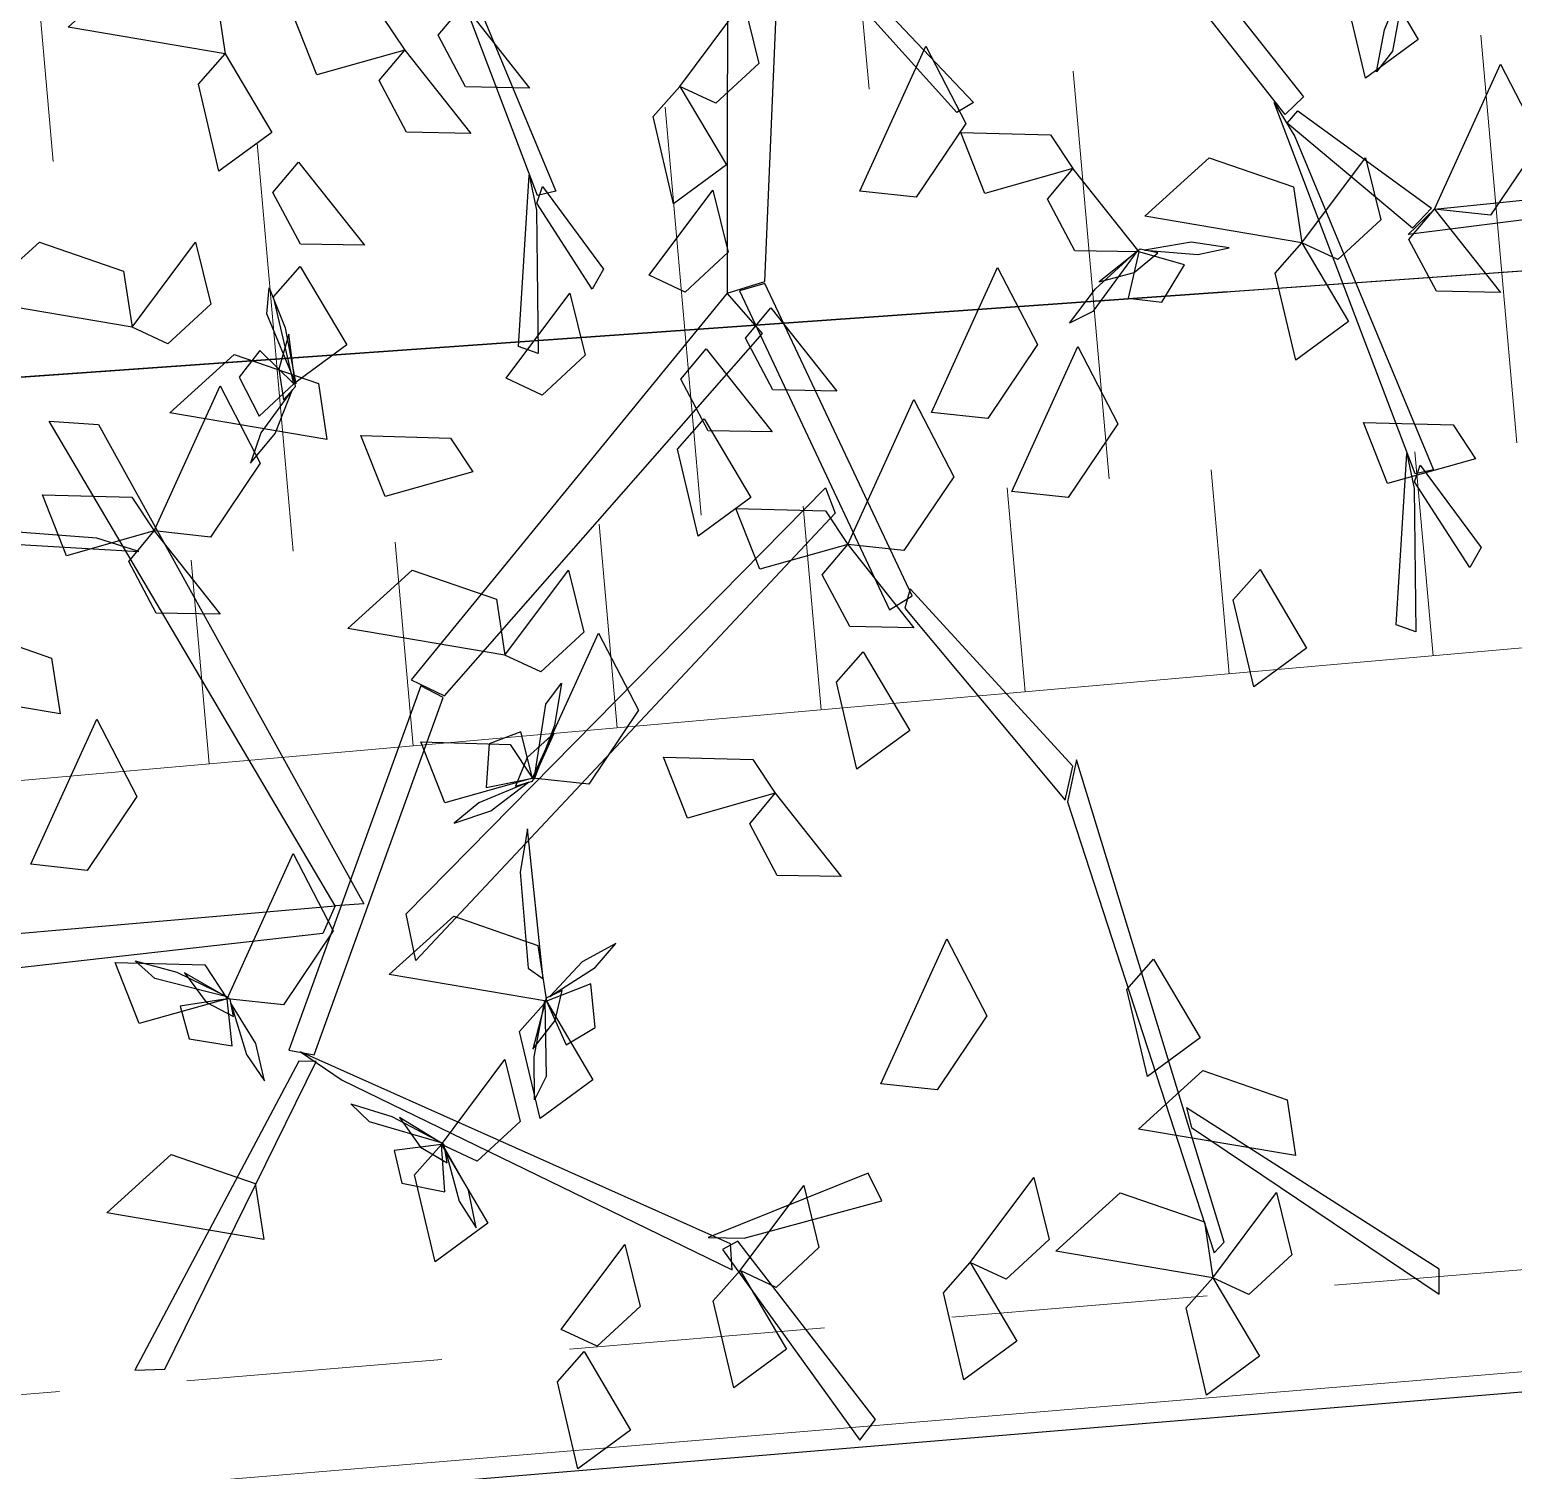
# Model space of a CAD drawing. Header units: metres. Extents: x 1851758 to 1852050, y 5187822 to 5188223.
# Drawn here: x 1851912.146 to 1851914.32, y 5187880.01 to 5187882.121 of the extents above; entities that cross this region are included whole.
import ezdxf

# ---------------------------------------------------------------- set-up
doc = ezdxf.new("R2010")
doc.units = ezdxf.units.M
doc.header["$LTSCALE"] = 2.5
doc.linetypes.add('L5', pattern=[1.15, 0.8, -0.175, 0, -0.175])
doc.linetypes.add('L8', pattern=[0.225, 0.15, -0.075])
for name, color, linetype, lineweight in [('PAR', 11, 'L5', 30), ('PRO_DEMOL_TAL', 34, 'CONTINUOUS', 20), ('PRO_DEMOL_TAL_HAC', 32, 'CONTINUOUS', 15), ('PRO_PAR_SURF', 157, 'CONTINUOUS', 20), ('VOI', 251, 'CONTINUOUS', 20)]:
    doc.layers.add(name, color=color, linetype=linetype, lineweight=lineweight)
doc.layers.add('PFM_VRD ET 2D', color=7, linetype='CONTINUOUS')
doc.layers.add('PRO_VOI_VEG', color=81, linetype='CONTINUOUS')
doc.layers.add('PRO_PAR_CONT_DA', color=40, linetype='CONTINUOUS', plot=False)

# ---------------------------------------------------------------- blocks, each defined once
blk = doc.blocks.new('arbre4')
at = {"layer": 'PRO_VOI_VEG', "color": 42, "linetype": 'ByBlock', "lineweight": -2, "extrusion": (-0.798146, 0.353014, 0.488205), "flags": 128}
for points, elevation in [([(0.5368, 2.0471), (1.3252, 3.4928), (1.3547, 3.3958), (0.4631, 1.8628), (0.5368, 2.0471)], 2.2142), ([(-0.1065, 4.5292), (0.343, 5.9749), (0.4093, 5.9069), (-0.0328, 4.4904), (-0.1065, 4.5292)], 1.3369), ([(0.4609, 6.004), (1.2494, 7.4496), (1.2789, 7.3526), (0.3872, 5.8196), (0.4609, 6.004)], 1.3369)]:
    blk.add_lwpolyline(points, close=True, dxfattribs=dict(at, elevation=elevation))
at = {"layer": 'PRO_VOI_VEG', "color": 42, "linetype": 'ByBlock', "lineweight": -2, "extrusion": (0.123326, 0.805569, 0.579526), "elevation": 0.4072, "flags": 128}
blk.add_lwpolyline([(0.1341, 0.9159), (0.0441, 3.1302), (-0.0637, 3.0582), (-0.0278, 0.9055), (0.1341, 0.9159)], close=True, dxfattribs=at)
at = {"layer": 'PRO_VOI_VEG', "linetype": 'ByBlock', "lineweight": -2, "extrusion": (-0.095442, 0.360509, 0.92786), "flags": 128}
for points, elevation in [([(1.7852, 2.4676), (2.1933, 2.2229), (1.9582, 2.1167), (1.7542, 2.2921), (1.7852, 2.4676)], 5.6306), ([(2.3097, 3.6916), (2.7178, 3.4468), (2.4827, 3.3406), (2.2787, 3.5161), (2.3097, 3.6916)], 6.8952), ([(-1.0053, 3.759), (-0.5972, 3.5143), (-0.8323, 3.4081), (-1.0363, 3.5836), (-1.0053, 3.759)], 4.6237), ([(1.8811, 4.0209), (2.2892, 3.7762), (2.0541, 3.67), (1.8501, 3.8455), (1.8811, 4.0209)], 6.3717), ([(1.6, 4.094), (2.0081, 3.8493), (1.773, 3.7431), (1.569, 3.9185), (1.6, 4.094)], 4.489), ([(2.8862, 3.6731), (3.2943, 3.4284), (3.0592, 3.3222), (2.8552, 3.4976), (2.8862, 3.6731)], 4.1703), ([(1.8234, 4.4791), (2.2315, 4.2344), (1.9964, 4.1282), (1.7923, 4.3036), (1.8234, 4.4791)], 2.7729), ([(2.837, 5.3739), (3.245, 5.1292), (3.01, 5.023), (2.8059, 5.1984), (2.837, 5.3739)], 3.9746), ([(-0.0958, 6.0943), (0.3123, 5.8496), (0.0772, 5.7434), (-0.1268, 5.9188), (-0.0958, 6.0943)], 3.6851), ([(0.252, 6.3324), (0.6601, 6.0877), (0.425, 5.9815), (0.221, 6.1569), (0.252, 6.3324)], 3.5894)]:
    blk.add_lwpolyline(points, close=True, dxfattribs=dict(at, elevation=elevation))
at = {"layer": 'PRO_VOI_VEG', "color": 42, "linetype": 'ByBlock', "lineweight": -2, "extrusion": (-0.853501, 0.377497, 0.359211), "flags": 128}
for points, elevation in [([(0.3452, 6.1481), (0.6768, 7.9329), (0.721, 7.8303), (0.3673, 6.0455), (0.3452, 6.1481)], 2.1504), ([(0.5272, 8.0527), (0.1072, 10.5556), (0.1514, 10.5556), (0.623, 7.9194), (0.5272, 8.0527)], 0.7196)]:
    blk.add_lwpolyline(points, close=True, dxfattribs=dict(at, elevation=elevation))
at = {"layer": 'PRO_VOI_VEG', "linetype": 'ByBlock', "lineweight": -2, "extrusion": (9.90251e-10, -0.872729, 0.488205), "flags": 128}
for points, elevation in [([(-1.1522, 6.0538), (-1.4146, 5.9481), (-1.4705, 6.3243), (-1.2095, 6.2664), (-1.1522, 6.0538)], 4.1564), ([(1.8787, 4.4069), (1.6162, 4.3012), (1.5604, 4.6774), (1.8213, 4.6196), (1.8787, 4.4069)], 4.8938), ([(-0.2458, 3.7736), (-0.5083, 3.6679), (-0.5642, 4.0441), (-0.3032, 3.9862), (-0.2458, 3.7736)], 5.4695)]:
    blk.add_lwpolyline(points, close=True, dxfattribs=dict(at, elevation=elevation))
at = {"layer": 'PRO_VOI_VEG', "linetype": 'ByBlock', "lineweight": -2, "extrusion": (4.78392e-09, -0.654654, 0.755929), "elevation": 2.874, "flags": 128}
blk.add_lwpolyline([(-0.9691, 1.7572), (-0.7961, 1.4147), (-0.9828, 1.4392), (-1.0506, 1.6476), (-0.9691, 1.7572)], close=True, dxfattribs=at)
at = {"layer": 'PRO_VOI_VEG', "linetype": 'ByBlock', "lineweight": -2, "extrusion": (0.843665, 0.223353, 0.488205), "flags": 128}
for points, elevation in [([(-0.1897, 5.444), (-0.4522, 5.3383), (-0.5081, 5.7145), (-0.2471, 5.6566), (-0.1897, 5.444)], 0.9998), ([(-1.0524, 4.2482), (-1.3149, 4.1425), (-1.3708, 4.5187), (-1.1098, 4.4608), (-1.0524, 4.2482)], 4.0647), ([(-0.7234, 2.0725), (-0.9859, 1.9667), (-1.0417, 2.3429), (-0.7808, 2.2851), (-0.7234, 2.0725)], 0.5168), ([(-0.8503, 6.2345), (-1.1128, 6.1287), (-1.1687, 6.5049), (-0.9077, 6.4471), (-0.8503, 6.2345)], 1.4414), ([(-1.7636, 4.4768), (-2.026, 4.3711), (-2.0819, 4.7473), (-1.8209, 4.6894), (-1.7636, 4.4768)], 3.6562), ([(-1.6663, 5.3669), (-1.9288, 5.2612), (-1.9846, 5.6374), (-1.7237, 5.5795), (-1.6663, 5.3669)], 2.0649), ([(-2.6258, 6.1114), (-2.8883, 6.0057), (-2.9441, 6.3819), (-2.6832, 6.324), (-2.6258, 6.1114)], 4.0724), ([(-2.4655, 5.2636), (-2.728, 5.1579), (-2.7838, 5.5341), (-2.5229, 5.4763), (-2.4655, 5.2636)], 2.2495), ([(-3.1219, 7.2801), (-3.3844, 7.1744), (-3.4402, 7.5506), (-3.1793, 7.4927), (-3.1219, 7.2801)], 1.9832), ([(-3.5987, 5.0186), (-3.8612, 4.9129), (-3.9171, 5.2891), (-3.6561, 5.2312), (-3.5987, 5.0186)], 2.6876), ([(-3.4152, 5.6727), (-3.6777, 5.567), (-3.7335, 5.9432), (-3.4726, 5.8853), (-3.4152, 5.6727)], 0.5909), ([(-4.0553, 5.725), (-4.3178, 5.6192), (-4.3737, 5.9954), (-4.1127, 5.9376), (-4.0553, 5.725)], 1.4249), ([(-4.2579, 6.596), (-4.5204, 6.4903), (-4.5763, 6.8665), (-4.3153, 6.8086), (-4.2579, 6.596)], 2.6498), ([(-4.537, 6.513), (-4.7995, 6.4072), (-4.8554, 6.7834), (-4.5944, 6.7256), (-4.537, 6.513)], 3.3545), ([(-4.1268, 5.5788), (-4.3893, 5.4731), (-4.4452, 5.8493), (-4.1842, 5.7914), (-4.1268, 5.5788)], 0.7589)]:
    blk.add_lwpolyline(points, close=True, dxfattribs=dict(at, elevation=elevation))
at = {"layer": 'PRO_VOI_VEG', "linetype": 'ByBlock', "lineweight": -2, "extrusion": (0.632852, 0.167542, 0.755929), "flags": 128}
for points, elevation in [([(-0.7234, 1.7731), (-0.5504, 1.4306), (-0.7371, 1.4552), (-0.8049, 1.6635), (-0.7234, 1.7731)], 1.1908), ([(-1.2153, 6.1317), (-1.0423, 5.7892), (-1.2291, 5.8137), (-1.2969, 6.0221), (-1.2153, 6.1317)], 5.812), ([(-0.8538, 5.1759), (-0.6808, 4.8334), (-0.8676, 4.8579), (-0.9354, 5.0663), (-0.8538, 5.1759)], 2.4484), ([(-1.7636, 2.9664), (-1.5906, 2.6238), (-1.7773, 2.6484), (-1.8451, 2.8568), (-1.7636, 2.9664)], 4.9608), ([(-1.3605, 2.6479), (-1.1875, 2.3054), (-1.3742, 2.3299), (-1.442, 2.5383), (-1.3605, 2.6479)], 1.0322), ([(-2.1246, 6.0027), (-1.9516, 5.6602), (-2.1383, 5.6847), (-2.2061, 5.8931), (-2.1246, 6.0027)], 4.4873), ([(-3.4152, 5.7263), (-3.2422, 5.3838), (-3.4289, 5.4083), (-3.4967, 5.6167), (-3.4152, 5.7263)], 3.1695), ([(-4.0553, 4.899), (-3.8824, 4.5565), (-4.0691, 4.5811), (-4.1369, 4.7894), (-4.0553, 4.899)], 3.2871), ([(-4.2579, 4.4124), (-4.0849, 4.0699), (-4.2716, 4.0944), (-4.3394, 4.3028), (-4.2579, 4.4124)], 3.7085), ([(-4.0434, 7.2457), (-3.8704, 6.9032), (-4.0572, 6.9277), (-4.125, 7.1361), (-4.0434, 7.2457)], 5.1543), ([(-4.537, 4.9837), (-4.364, 4.6412), (-4.5507, 4.6658), (-4.6185, 4.8741), (-4.537, 4.9837)], 5.3697)]:
    blk.add_lwpolyline(points, close=True, dxfattribs=dict(at, elevation=elevation))
at = {"layer": 'PRO_VOI_VEG', "linetype": 'ByBlock', "lineweight": -2, "extrusion": (-2.51831e-10, -0.654654, 0.755929), "elevation": 1.5187, "flags": 128}
blk.add_lwpolyline([(-1.1522, 0.4264), (-0.9792, 0.0839), (-1.1659, 0.1084), (-1.2337, 0.3168), (-1.1522, 0.4264)], close=True, dxfattribs=at)
at = {"layer": 'PRO_VOI_VEG', "color": 6, "linetype": 'ByBlock', "lineweight": -2, "extrusion": (0.928845, -0.331761, 0.164872), "elevation": 2.8226, "flags": 128}
blk.add_lwpolyline([(-0.0516, 5.2405), (-0.2736, 5.1336), (-0.3441, 5.3129), (-0.2183, 5.3671), (-0.0516, 5.2405)], close=True, dxfattribs=at)
at = {"layer": 'PRO_VOI_VEG', "linetype": 'ByBlock', "lineweight": -2, "extrusion": (0.372929, 2.33265e-10, 0.92786), "elevation": 3.1369, "flags": 128}
blk.add_lwpolyline([(-1.1918, 1.1054), (-0.7838, 0.8607), (-1.0189, 0.7545), (-1.2229, 0.9299), (-1.1918, 1.1054)], close=True, dxfattribs=at)
at = {"layer": 'PRO_VOI_VEG', "linetype": 'ByBlock', "lineweight": -2, "extrusion": (-2.5163e-10, -0.654654, 0.755929), "elevation": 6.5073, "flags": 128}
blk.add_lwpolyline([(-1.4892, 4.3476), (-1.3162, 4.0051), (-1.503, 4.0296), (-1.5708, 4.238), (-1.4892, 4.3476)], close=True, dxfattribs=at)
at = {"layer": 'PRO_VOI_VEG', "linetype": 'ByBlock', "lineweight": -2, "extrusion": (0.372929, -8.74769e-10, 0.92786), "elevation": 7.8909, "flags": 128}
blk.add_lwpolyline([(-1.3806, 1.2122), (-0.9725, 0.9675), (-1.2076, 0.8613), (-1.4116, 1.0368), (-1.3806, 1.2122)], close=True, dxfattribs=at)
at = {"layer": 'PRO_VOI_VEG', "color": 42, "linetype": 'ByBlock', "lineweight": -2, "extrusion": (-0.89221, -0.02421, 0.450971), "flags": 128}
for points, elevation in [([(1.1483, 3.2196), (1.5663, 3.1308), (1.5398, 3.0075), (1.044, 3.198), (1.1483, 3.2196)], 2.5642), ([(2.2374, 7.0329), (2.6553, 6.9441), (2.6289, 6.8208), (2.1331, 7.0114), (2.2374, 7.0329)], 1.7248)]:
    blk.add_lwpolyline(points, close=True, dxfattribs=dict(at, elevation=elevation))
at = {"layer": 'PRO_VOI_VEG', "linetype": 'ByBlock', "lineweight": -2, "extrusion": (9.90247e-10, -0.872729, 0.488205), "elevation": 5.043, "flags": 128}
blk.add_lwpolyline([(0.7712, 6.6051), (0.5088, 6.4994), (0.4529, 6.8756), (0.7139, 6.8177), (0.7712, 6.6051)], close=True, dxfattribs=at)
at = {"layer": 'PRO_VOI_VEG', "color": 42, "linetype": 'ByBlock', "lineweight": -2, "extrusion": (-0.888751, 0.393088, 0.235804), "elevation": -0.3147, "flags": 128}
blk.add_lwpolyline([(0.3872, 6.1157), (0.5272, 8.0824), (0.6009, 7.9435), (0.4314, 6.0409), (0.3872, 6.1157)], close=True, dxfattribs=at)
at = {"layer": 'PRO_VOI_VEG', "color": 42, "linetype": 'ByBlock', "lineweight": -2, "extrusion": (-0.900289, 0.398191, 0.175849), "flags": 128}
for points, elevation in [([(1.3252, 3.9299), (1.4947, 5.3399), (1.561, 5.2748), (1.3768, 3.9299), (1.3252, 3.9299)], 0.9752), ([(1.2494, 7.3821), (1.4189, 8.7921), (1.4852, 8.727), (1.301, 7.3821), (1.2494, 7.3821)], -1.1483)]:
    blk.add_lwpolyline(points, close=True, dxfattribs=dict(at, elevation=elevation))
at = {"layer": 'PRO_VOI_VEG', "linetype": 'ByBlock', "lineweight": -2, "extrusion": (4.78427e-09, -0.654654, 0.755929), "elevation": 6.6466, "flags": 128}
blk.add_lwpolyline([(0.7712, 4.1997), (0.9442, 3.8572), (0.7575, 3.8818), (0.6897, 4.0901), (0.7712, 4.1997)], close=True, dxfattribs=at)
at = {"layer": 'PRO_VOI_VEG', "color": 6, "linetype": 'ByBlock', "lineweight": -2, "extrusion": (-0.960342, -0.224855, 0.164872), "elevation": 2.9071, "flags": 128}
blk.add_lwpolyline([(1.2254, 5.9975), (1.0034, 5.8906), (0.9329, 6.0699), (1.0588, 6.124), (1.2254, 5.9975)], close=True, dxfattribs=at)
at = {"layer": 'PRO_VOI_VEG', "linetype": 'ByBlock', "lineweight": -2, "extrusion": (-4.92672e-09, -0.654654, 0.755929), "elevation": 6.7802, "flags": 128}
blk.add_lwpolyline([(1.818, 4.0455), (1.991, 3.703), (1.8042, 3.7275), (1.7365, 3.9359), (1.818, 4.0455)], close=True, dxfattribs=at)
at = {"layer": 'PRO_VOI_VEG', "color": 6, "linetype": 'ByBlock', "lineweight": -2, "extrusion": (0.691544, -0.703267, 0.164872), "elevation": 2.9047, "flags": 128}
blk.add_lwpolyline([(-0.3312, 7.1829), (-0.5532, 7.076), (-0.6237, 7.2553), (-0.4979, 7.3094), (-0.3312, 7.1829)], close=True, dxfattribs=at)
at = {"layer": 'PRO_VOI_VEG', "color": 6, "linetype": 'ByBlock', "lineweight": -2, "extrusion": (-0.401921, 0.908201, 0.116747), "elevation": -0.7955, "flags": 128}
blk.add_lwpolyline([(-0.2899, 7.7088), (-0.1384, 7.9343), (-0.2419, 8.1488), (-0.3306, 7.9948), (-0.2899, 7.7088)], close=True, dxfattribs=at)
at = {"layer": 'PRO_VOI_VEG', "color": 6, "linetype": 'ByBlock', "lineweight": -2, "extrusion": (-0.120391, -0.981089, 0.151559), "elevation": 2.4311, "flags": 128}
blk.add_lwpolyline([(1.1285, 7.2535), (1.2856, 7.2074), (1.376, 7.3632), (1.264, 7.4458), (1.1285, 7.2535)], close=True, dxfattribs=at)
at = {"layer": 'PRO_VOI_VEG', "color": 6, "linetype": 'ByBlock', "lineweight": -2, "extrusion": (0.984735, -0.129102, 0.116747), "elevation": -0.5707, "flags": 128}
blk.add_lwpolyline([(-1.8163, 6.5056), (-1.6647, 6.731), (-1.7683, 6.9455), (-1.857, 6.7915), (-1.8163, 6.5056)], close=True, dxfattribs=at)
at = {"layer": 'PRO_VOI_VEG', "color": 42, "linetype": 'ByBlock', "lineweight": -2, "extrusion": (0.715812, 0.230111, 0.659289), "elevation": 1.31, "flags": 128}
blk.add_lwpolyline([(-1.3064, 2.5579), (-1.9997, 4.5127), (-2.081, 4.4029), (-1.4555, 2.4808), (-1.3064, 2.5579)], close=True, dxfattribs=at)
at = {"layer": 'PRO_VOI_VEG', "color": 42, "linetype": 'ByBlock', "lineweight": -2, "extrusion": (0.117148, 0.690201, 0.714072), "elevation": 0.9423, "flags": 128}
for points in [[(-0.0158, 2.9868), (-0.5345, 4.2377), (-0.5974, 4.1723), (-0.0875, 2.9468), (-0.0158, 2.9868)], [(-0.3516, 3.8619), (0.7588, 5.8409), (0.7985, 5.6534), (-0.3165, 3.7606), (-0.3516, 3.8619)]]:
    blk.add_lwpolyline(points, close=True, dxfattribs=at)
at = {"layer": 'PRO_VOI_VEG', "linetype": 'ByBlock', "lineweight": -2, "extrusion": (0.372929, -1.31215e-09, 0.92786), "flags": 128}
for points, elevation in [([(-1.8552, 2.7885), (-1.4471, 2.5438), (-1.6822, 2.4376), (-1.8862, 2.6131), (-1.8552, 2.7885)], 7.7453), ([(-2.0174, 3.74), (-1.6094, 3.4953), (-1.8444, 3.3891), (-2.0485, 3.5645), (-2.0174, 3.74)], 3.9482)]:
    blk.add_lwpolyline(points, close=True, dxfattribs=dict(at, elevation=elevation))
at = {"layer": 'PRO_VOI_VEG', "color": 6, "linetype": 'ByBlock', "lineweight": -2, "extrusion": (0.353183, -0.798071, 0.488205), "elevation": 5.1648, "flags": 128}
blk.add_lwpolyline([(0.2825, 5.7613), (0.1901, 5.5471), (0.2715, 5.4303), (0.3824, 5.5617), (0.2825, 5.7613)], close=True, dxfattribs=at)
at = {"layer": 'PRO_VOI_VEG', "color": 6, "linetype": 'ByBlock', "lineweight": -2, "extrusion": (-0.865324, 0.113447, 0.488205), "elevation": 4.2767, "flags": 128}
blk.add_lwpolyline([(1.8089, 4.9189), (1.7165, 4.7047), (1.7978, 4.5879), (1.9088, 4.7193), (1.8089, 4.9189)], close=True, dxfattribs=at)
at = {"layer": 'PRO_VOI_VEG', "linetype": 'ByBlock', "lineweight": -2, "extrusion": (-2.51659e-10, -0.654654, 0.755929), "elevation": 4.1288, "flags": 128}
blk.add_lwpolyline([(-0.1438, 1.5758), (0.0292, 1.2333), (-0.1576, 1.2578), (-0.2253, 1.4662), (-0.1438, 1.5758)], close=True, dxfattribs=at)
at = {"layer": 'PRO_VOI_VEG', "color": 6, "linetype": 'ByBlock', "lineweight": -2, "extrusion": (-0.77532, 0.613114, 0.151559), "elevation": 1.1712, "flags": 128}
blk.add_lwpolyline([(2.252, 6.2642), (2.4091, 6.2181), (2.4995, 6.3739), (2.3875, 6.4566), (2.252, 6.2642)], close=True, dxfattribs=at)
at = {"layer": 'PRO_VOI_VEG', "linetype": 'ByBlock', "lineweight": -2, "extrusion": (1.09031e-10, -0.654654, 0.755929), "elevation": 6.9341, "flags": 128}
blk.add_lwpolyline([(-0.342, 3.8678), (-0.169, 3.5253), (-0.3558, 3.5498), (-0.4236, 3.7582), (-0.342, 3.8678)], close=True, dxfattribs=at)
at = {"layer": 'PRO_VOI_VEG', "color": 42, "linetype": 'ByBlock', "lineweight": -2, "extrusion": (0.467607, -0.569947, 0.67565), "elevation": 4.1436, "flags": 128}
blk.add_lwpolyline([(-3.2067, 2.3733), (-2.8223, 4.7475), (-2.7247, 4.5887), (-3.1414, 2.2936), (-3.2067, 2.3733)], close=True, dxfattribs=at)
at = {"layer": 'PRO_VOI_VEG', "linetype": 'ByBlock', "lineweight": -2, "extrusion": (0.372929, 1.77868e-09, 0.92786), "elevation": 3.2759, "flags": 128}
blk.add_lwpolyline([(-2.1056, 0.7597), (-1.6975, 0.515), (-1.9326, 0.4088), (-2.1366, 0.5843), (-2.1056, 0.7597)], close=True, dxfattribs=at)
at = {"layer": 'PRO_VOI_VEG', "linetype": 'ByBlock', "lineweight": -2, "extrusion": (9.9025e-10, -0.872729, 0.488205), "flags": 128}
for points, elevation in [([(-1.0531, 2.6869), (-1.3155, 2.5812), (-1.3714, 2.9574), (-1.1104, 2.8995), (-1.0531, 2.6869)], 3.7029), ([(0.0247, 2.5397), (-0.2377, 2.434), (-0.2936, 2.8102), (-0.0327, 2.7523), (0.0247, 2.5397)], 3.9661)]:
    blk.add_lwpolyline(points, close=True, dxfattribs=dict(at, elevation=elevation))
at = {"layer": 'PRO_VOI_VEG', "linetype": 'ByBlock', "lineweight": -2, "extrusion": (0.372929, 2.33267e-10, 0.92786), "elevation": 4.7025, "flags": 128}
blk.add_lwpolyline([(-2.2215, 1.8634), (-1.8134, 1.6187), (-2.0485, 1.5125), (-2.2525, 1.6879), (-2.2215, 1.8634)], close=True, dxfattribs=at)
at = {"layer": 'PRO_VOI_VEG', "linetype": 'ByBlock', "lineweight": -2, "extrusion": (-3.21725e-09, -0.872729, 0.488205), "flags": 128}
for points, elevation in [([(-1.9978, 3.4295), (-2.2603, 3.3238), (-2.3161, 3.7), (-2.0552, 3.6421), (-1.9978, 3.4295)], 4.2301), ([(-0.951, 2.6381), (-1.2135, 2.5324), (-1.2694, 2.9086), (-1.0084, 2.8507), (-0.951, 2.6381)], 4.7174)]:
    blk.add_lwpolyline(points, close=True, dxfattribs=dict(at, elevation=elevation))
at = {"layer": 'PRO_VOI_VEG', "color": 42, "linetype": 'ByBlock', "lineweight": -2, "extrusion": (0.64699, -0.584454, 0.489712), "elevation": 2.7052, "flags": 128}
blk.add_lwpolyline([(-2.9553, 5.3285), (-3.1179, 5.8389), (-3.1744, 5.874), (-2.9114, 5.0814), (-2.9553, 5.3285)], close=True, dxfattribs=at)
at = {"layer": 'PRO_VOI_VEG', "linetype": 'ByBlock', "lineweight": -2, "extrusion": (-2.51652e-10, -0.654654, 0.755929), "elevation": 5.8288, "flags": 128}
blk.add_lwpolyline([(-1.9978, 2.3791), (-1.8248, 2.0365), (-2.0115, 2.0611), (-2.0793, 2.2695), (-1.9978, 2.3791)], close=True, dxfattribs=at)
at = {"layer": 'PRO_VOI_VEG', "linetype": 'ByBlock', "lineweight": -2, "extrusion": (-4.92671e-09, -0.654654, 0.755929), "flags": 128}
for points, elevation in [([(0.0247, 2.5212), (0.1977, 2.1787), (0.011, 2.2032), (-0.0568, 2.4116), (0.0247, 2.5212)], 6.3046), ([(-0.2458, 0.7992), (-0.0728, 0.4567), (-0.2596, 0.4813), (-0.3274, 0.6896), (-0.2458, 0.7992)], 5.4003)]:
    blk.add_lwpolyline(points, close=True, dxfattribs=dict(at, elevation=elevation))
at = {"layer": 'PRO_VOI_VEG', "color": 42, "linetype": 'ByBlock', "lineweight": -2, "extrusion": (-0.708702, 0.594292, 0.380209), "elevation": -0.1795, "flags": 128}
blk.add_lwpolyline([(1.7418, 4.0115), (1.9291, 5.8754), (1.8347, 5.7712), (1.6866, 3.9569), (1.7418, 4.0115)], close=True, dxfattribs=at)
at = {"layer": 'PRO_VOI_VEG', "linetype": 'ByBlock', "lineweight": -2, "extrusion": (0.372929, 1.77869e-09, 0.92786), "elevation": 3.9185, "flags": 128}
blk.add_lwpolyline([(-2.8291, 2.5999), (-2.4211, 2.3552), (-2.6561, 2.249), (-2.8602, 2.4245), (-2.8291, 2.5999)], close=True, dxfattribs=at)
at = {"layer": 'PRO_VOI_VEG', "linetype": 'ByBlock', "lineweight": -2, "extrusion": (0.372929, 2.33268e-10, 0.92786), "elevation": 2.9444, "flags": 128}
blk.add_lwpolyline([(-2.9622, 3.8098), (-2.5541, 3.565), (-2.7892, 3.4588), (-2.9932, 3.6343), (-2.9622, 3.8098)], close=True, dxfattribs=at)
at = {"layer": 'PRO_VOI_VEG', "color": 42, "linetype": 'ByBlock', "lineweight": -2, "extrusion": (0.61949, 0.103981, 0.778087), "elevation": 2.2461, "flags": 128}
for points in [[(-2.2906, 3.9436), (-3.2312, 4.7621), (-3.2626, 4.6739), (-2.3395, 3.8728), (-2.2906, 3.9436)], [(-2.9243, 4.5299), (-2.6846, 6.8004), (-2.5776, 6.6586), (-2.8544, 4.4601), (-2.9243, 4.5299)]]:
    blk.add_lwpolyline(points, close=True, dxfattribs=at)
at = {"layer": 'PRO_VOI_VEG', "color": 6, "linetype": 'ByBlock', "lineweight": -2, "extrusion": (-0.937099, 0.307673, 0.164872), "elevation": 0.7776, "flags": 128}
blk.add_lwpolyline([(2.9866, 4.5535), (2.7646, 4.4466), (2.6941, 4.6259), (2.82, 4.6801), (2.9866, 4.5535)], close=True, dxfattribs=at)
at = {"layer": 'PRO_VOI_VEG', "color": 6, "linetype": 'ByBlock', "lineweight": -2, "extrusion": (-0.67993, 0.547131, 0.488205), "elevation": 1.3471, "flags": 128}
blk.add_lwpolyline([(2.8004, 4.5235), (2.7079, 4.3093), (2.7893, 4.1925), (2.9002, 4.3239), (2.8004, 4.5235)], close=True, dxfattribs=at)
at = {"layer": 'PRO_VOI_VEG', "color": 6, "linetype": 'ByBlock', "lineweight": -2, "extrusion": (0.773757, -0.622632, 0.116747), "elevation": 1.5696, "flags": 128}
blk.add_lwpolyline([(-2.8077, 4.4665), (-2.6562, 4.6919), (-2.7597, 4.9064), (-2.8484, 4.7524), (-2.8077, 4.4665)], close=True, dxfattribs=at)
at = {"layer": 'PRO_VOI_VEG', "color": 6, "linetype": 'ByBlock', "lineweight": -2, "extrusion": (-0.343079, 0.926999, 0.151559), "elevation": -1.6061, "flags": 128}
blk.add_lwpolyline([(1.8903, 4.894), (2.0475, 4.8479), (2.1378, 5.0037), (2.0259, 5.0864), (1.8903, 4.894)], close=True, dxfattribs=at)
at = {"layer": 'PRO_VOI_VEG', "color": 42, "linetype": 'ByBlock', "lineweight": -2, "extrusion": (-0.69055, 0.517001, 0.505816), "elevation": 0.7271, "flags": 128}
for points in [[(2.0587, 5.7834), (2.9491, 7.8955), (2.9065, 7.9111), (1.9406, 5.6968), (2.0587, 5.7834)], [(2.6735, 7.3969), (2.7007, 9.1258), (2.6383, 9.0488), (2.6323, 7.3121), (2.6735, 7.3969)]]:
    blk.add_lwpolyline(points, close=True, dxfattribs=at)
at = {"layer": 'PRO_VOI_VEG', "linetype": 'ByBlock', "lineweight": -2, "extrusion": (0.372929, 1.77872e-09, 0.92786), "elevation": 5.0784, "flags": 128}
blk.add_lwpolyline([(-3.4013, 4.0843), (-2.9932, 3.8396), (-3.2283, 3.7334), (-3.4323, 3.9089), (-3.4013, 4.0843)], close=True, dxfattribs=at)
at = {"layer": 'PRO_VOI_VEG', "color": 42, "linetype": 'ByBlock', "lineweight": -2, "extrusion": (0.124848, 0.849428, 0.512724), "elevation": -0.4391, "flags": 128}
blk.add_lwpolyline([(0.5482, 5.5351), (0.5064, 6.0797), (0.4602, 6.1345), (0.5351, 5.2847), (0.5482, 5.5351)], close=True, dxfattribs=at)
at = {"layer": 'PRO_VOI_VEG', "linetype": 'ByBlock', "lineweight": -2, "extrusion": (9.90252e-10, -0.872729, 0.488205), "elevation": 5.2168, "flags": 128}
blk.add_lwpolyline([(-1.8958, 2.3588), (-2.1583, 2.2531), (-2.2141, 2.6293), (-1.9532, 2.5714), (-1.8958, 2.3588)], close=True, dxfattribs=at)
at = {"layer": 'PRO_VOI_VEG', "color": 6, "linetype": 'ByBlock', "lineweight": -2, "extrusion": (-0.395699, -0.90346, 0.164872), "elevation": 4.5799, "flags": 128}
blk.add_lwpolyline([(-0.37, 3.9179), (-0.592, 3.811), (-0.6625, 3.9903), (-0.5366, 4.0445), (-0.37, 3.9179)], close=True, dxfattribs=at)
at = {"layer": 'PRO_VOI_VEG', "color": 6, "linetype": 'ByBlock', "lineweight": -2, "extrusion": (0.693632, 0.710806, 0.116747), "elevation": -3.1887, "flags": 128}
blk.add_lwpolyline([(-1.0261, 5.0258), (-0.8745, 5.2513), (-0.978, 5.4657), (-1.0667, 5.3117), (-1.0261, 5.0258)], close=True, dxfattribs=at)
at = {"layer": 'PRO_VOI_VEG', "color": 6, "linetype": 'ByBlock', "lineweight": -2, "extrusion": (0.497589, -0.85407, 0.151559), "elevation": 3.5984, "flags": 128}
blk.add_lwpolyline([(-2.5704, 6.8441), (-2.4133, 6.798), (-2.3229, 6.9538), (-2.4349, 7.0364), (-2.5704, 6.8441)], close=True, dxfattribs=at)
at = {"layer": 'PRO_VOI_VEG', "color": 6, "linetype": 'ByBlock', "lineweight": -2, "extrusion": (-0.609521, -0.624612, 0.488205), "elevation": 5.5284, "flags": 128}
blk.add_lwpolyline([(1.0187, 2.1845), (0.9263, 1.9703), (1.0076, 1.8535), (1.1185, 1.9849), (1.0187, 2.1845)], close=True, dxfattribs=at)
at = {"layer": 'PRO_VOI_VEG', "color": 6, "linetype": 'ByBlock', "lineweight": -2, "extrusion": (-0.955509, -0.253047, 0.151559), "elevation": 3.3624, "flags": 128}
blk.add_lwpolyline([(2.8191, 4.1322), (2.9762, 4.0861), (3.0665, 4.2419), (2.9546, 4.3245), (2.8191, 4.1322)], close=True, dxfattribs=at)
at = {"layer": 'PRO_VOI_VEG', "linetype": 'ByBlock', "lineweight": -2, "extrusion": (0.372929, -1.31216e-09, 0.92786), "elevation": 5.7831, "flags": 128}
blk.add_lwpolyline([(-3.8049, 2.3312), (-3.3969, 2.0864), (-3.6319, 1.9802), (-3.836, 2.1557), (-3.8049, 2.3312)], close=True, dxfattribs=at)
at = {"layer": 'PRO_VOI_VEG', "color": 6, "linetype": 'ByBlock', "lineweight": -2, "extrusion": (-0.869419, 0.480084, 0.116747), "elevation": 0.026, "flags": 128}
blk.add_lwpolyline([(3.5089, 7.3829), (3.6604, 7.6084), (3.5569, 7.8228), (3.4682, 7.6689), (3.5089, 7.3829)], close=True, dxfattribs=at)
at = {"layer": 'PRO_VOI_VEG', "color": 6, "linetype": 'ByBlock', "lineweight": -2, "extrusion": (0.763992, -0.421868, 0.488205), "elevation": 4.3083, "flags": 128}
blk.add_lwpolyline([(-3.5163, 5.9794), (-3.6087, 5.7653), (-3.5273, 5.6484), (-3.4164, 5.7799), (-3.5163, 5.9794)], close=True, dxfattribs=at)
at = {"layer": 'PRO_VOI_VEG', "color": 6, "linetype": 'ByBlock', "lineweight": -2, "extrusion": (0.976083, -0.141702, 0.164872), "elevation": 0.7578, "flags": 128}
blk.add_lwpolyline([(-3.5849, 7.3108), (-3.8069, 7.2039), (-3.8774, 7.3832), (-3.7515, 7.4374), (-3.5849, 7.3108)], close=True, dxfattribs=at)
at = {"layer": 'PRO_VOI_VEG', "color": 42, "linetype": 'ByBlock', "lineweight": -2, "extrusion": (0.777245, 0.333464, 0.533566), "elevation": -0.0008, "flags": 128}
blk.add_lwpolyline([(-2.6382, 5.5886), (-3.2152, 7.1795), (-3.2534, 7.0318), (-2.663, 5.5072), (-2.6382, 5.5886)], close=True, dxfattribs=at)
at = {"layer": 'PRO_VOI_VEG', "color": 42, "linetype": 'ByBlock', "lineweight": -2, "extrusion": (-0.337138, 0.359844, 0.869971), "elevation": 3.3126, "flags": 128}
blk.add_lwpolyline([(3.6593, 3.7129), (3.3029, 5.115), (3.2496, 5.0518), (3.6795, 3.5442), (3.6593, 3.7129)], close=True, dxfattribs=at)
at = {"layer": 'PRO_VOI_VEG', "color": 6, "linetype": 'ByBlock', "lineweight": -2, "extrusion": (-0.424212, -0.890428, 0.164872), "elevation": 4.868, "flags": 128}
blk.add_lwpolyline([(0.4922, 4.5123), (0.2702, 4.4054), (0.1997, 4.5847), (0.3256, 4.6389), (0.4922, 4.5123)], close=True, dxfattribs=at)
at = {"layer": 'PRO_VOI_VEG', "color": 6, "linetype": 'ByBlock', "lineweight": -2, "extrusion": (0.715872, 0.688402, 0.116747), "elevation": -2.9858, "flags": 128}
blk.add_lwpolyline([(-1.8985, 5.6401), (-1.7469, 5.8656), (-1.8505, 6.08), (-1.9392, 5.9261), (-1.8985, 5.6401)], close=True, dxfattribs=at)
at = {"layer": 'PRO_VOI_VEG', "color": 6, "linetype": 'ByBlock', "lineweight": -2, "extrusion": (-0.629064, -0.604925, 0.488205), "elevation": 5.7246, "flags": 128}
blk.add_lwpolyline([(1.8911, 2.801), (1.7987, 2.5868), (1.88, 2.47), (1.991, 2.6014), (1.8911, 2.801)], close=True, dxfattribs=at)
at = {"layer": 'PRO_VOI_VEG', "color": 6, "linetype": 'ByBlock', "lineweight": -2, "extrusion": (-0.963068, -0.222551, 0.151559), "elevation": 2.9058, "flags": 128}
blk.add_lwpolyline([(3.5014, 4.8434), (3.6585, 4.7973), (3.7488, 4.9531), (3.6369, 5.0358), (3.5014, 4.8434)], close=True, dxfattribs=at)
at = {"layer": 'PRO_VOI_VEG', "color": 42, "linetype": 'ByBlock', "lineweight": -2, "extrusion": (0.11427, 0.52295, 0.844669), "elevation": 2.2674, "flags": 128}
blk.add_lwpolyline([(-0.4699, 6.4342), (-0.8545, 6.2418), (-0.8043, 6.1529), (-0.3651, 6.448), (-0.4699, 6.4342)], close=True, dxfattribs=at)
at = {"layer": 'PRO_VOI_VEG', "color": 42, "linetype": 'ByBlock', "lineweight": -2, "extrusion": (-0.429529, 0.712039, 0.555433), "elevation": 0.1677, "flags": 128}
blk.add_lwpolyline([(2.6312, 6.333), (2.6314, 7.5727), (2.5584, 7.5319), (2.5804, 6.3444), (2.6312, 6.333)], close=True, dxfattribs=at)

msp = doc.modelspace()

# ---------------------------------------------------------------- linework, layer by layer
at = {"layer": 'PAR', "flags": 128}
msp.add_lwpolyline([(1851757.77, 5187868.487), (1851833.6918, 5187875.6402), (1851863.5824, 5187878.1707), (1851981.4866, 5187886.528), (1851987.4718, 5187886.9522), (1852004.3774, 5187888.6518), (1852028.9496, 5187890.8198)], dxfattribs=at)
at = {"layer": 'PFM_VRD ET 2D', "flags": 128}
msp.add_lwpolyline([(1851904.9036, 5187879.3517), (1851910.7351, 5187879.8251), (1851910.7898, 5187879.8297), (1851910.8773, 5187879.8369), (1851919.8034, 5187880.5805), (1851919.8058, 5187880.5806), (1851919.9667, 5187880.5943), (1851933.2548, 5187881.6676), (1851936.7512, 5187881.9442)], dxfattribs=at)
at = {"layer": 'PRO_DEMOL_TAL', "flags": 128}
msp.add_lwpolyline([(1851899.2965, 5187879.8806), (1851904.6394, 5187880.3585), (1851919.8803, 5187881.7053), (1851933.1727, 5187882.7855)], dxfattribs=at)
at = {"layer": 'PRO_DEMOL_TAL_HAC'}
for p, q in [((1851913.376, 5187882.0341), (1851913.306, 5187882.8261)), ((1851912.1807, 5187881.9284), (1851912.1121, 5187882.705)), ((1851914.3254, 5187881.5156), (1851914.2726, 5187882.1133)), ((1851913.7277, 5187881.4628), (1851913.6749, 5187882.0605)), ((1851913.13, 5187881.41), (1851913.0772, 5187882.0076)), ((1851912.5323, 5187881.3572), (1851912.4795, 5187881.9548)), ((1851914.2024, 5187881.2036), (1851914.176, 5187881.5024)), ((1851913.9035, 5187881.1772), (1851913.8771, 5187881.476)), ((1851913.6047, 5187881.1508), (1851913.5783, 5187881.4496)), ((1851913.3058, 5187881.1243), (1851913.2794, 5187881.4232)), ((1851913.007, 5187881.0979), (1851912.9806, 5187881.3968)), ((1851912.7082, 5187881.0715), (1851912.6817, 5187881.3704)), ((1851912.4093, 5187881.0451), (1851912.3829, 5187881.344))]:
    msp.add_line(p, q, dxfattribs=at)
at = {"layer": 'PRO_PAR_CONT_DA', "flags": 128}
msp.add_lwpolyline([(1851863.5824, 5187878.1707), (1851981.4866, 5187886.528), (1851981.3715, 5187888.4018), (1851863.4796, 5187879.0507)], close=True, dxfattribs=at)
at = {"layer": 'PRO_PAR_SURF', "flags": 128}
for points in [[(1851977.7933, 5187946.6346), (1851981.4866, 5187886.528), (1851863.5824, 5187878.1707), (1851856.5917, 5187937.9836), (1851927.7207, 5187943.0606)], [(1851979.4592, 5187919.5236), (1851978.1813, 5187918.0657), (1851896.9596, 5187912.2309), (1851896.7804, 5187914.7245), (1851884.8113, 5187913.8647), (1851885.6711, 5187901.8955), (1851897.6403, 5187902.7554), (1851899.2249, 5187880.6971), (1851981.4866, 5187886.528)]]:
    msp.add_lwpolyline(points, close=True, dxfattribs=at)
at = {"layer": 'VOI', "linetype": 'L8', "flags": 128}
msp.add_lwpolyline([(1851976.6693, 5187885.3047), (1851970.013, 5187884.7629), (1851956.2715, 5187883.692), (1851953.8325, 5187883.4922), (1851936.7382, 5187882.1342), (1851919.7918, 5187880.7585), (1851910.7776, 5187880.0076), (1851904.8873, 5187879.5294), (1851887.0287, 5187878.0595), (1851868.9293, 5187876.6098), (1851862.6631, 5187876.1318), (1851857.1947, 5187875.6892), (1851855.6144, 5187875.5574)], dxfattribs=at)
at = {"layer": 'VOI', "flags": 128}
msp.add_lwpolyline([(1851976.6794, 5187885.1588), (1851970.0249, 5187884.6145), (1851956.2833, 5187883.5436), (1851953.8444, 5187883.3438), (1851936.7502, 5187881.9858), (1851919.804, 5187880.6102), (1851910.7898, 5187879.8592), (1851904.8994, 5187879.381), (1851887.0408, 5187877.9111), (1851868.9409, 5187876.4614), (1851862.6748, 5187875.9834), (1851857.2069, 5187875.5408), (1851855.6268, 5187875.409)], dxfattribs=at)

# ---------------------------------------------------------------- block references
at = {"layer": 'PRO_VOI_VEG', "xscale": 0.5, "yscale": 0.5, "zscale": 0.5, "rotation": 4.640794973699927}
msp.add_blockref('arbre4', (1851913.2426, 5187882.4728), dxfattribs=at)

doc.saveas('drawing.dxf')
